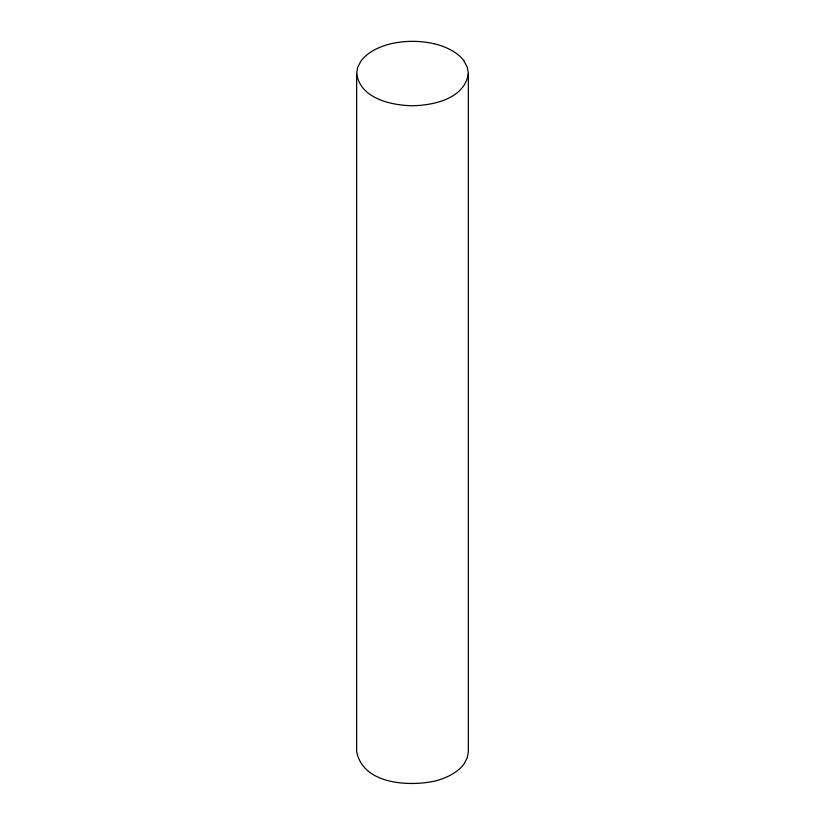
<?xml version="1.0" encoding="UTF-8"?>
<svg xmlns="http://www.w3.org/2000/svg" width="825" height="825" viewBox="0 0 825 825"><rect width="100%" height="100%" fill="white"/><g stroke="black" fill="none" stroke-linecap="round" stroke-linejoin="round"><path stroke-width="1.24" d="M464.114 61.163L467.29 67.217L468.363 73.508L468.363 751.493L467.29 757.783L464.114 763.837A55.956 32.309 0 0 1 433.878 781.296C407.715 786.637 362.907 784.039 356.637 751.493L356.637 73.508L357.71 67.217L360.886 61.163A55.956 32.309 0 0 1 391.122 43.704C405.168 40.559 419.832 40.559 433.888 43.704M468.363 73.508C464.753 98.608 433.826 105.332 412.5 105.755C391.174 105.332 360.247 98.608 356.637 73.508M434.022 43.704A55.956 32.309 0 0 1 464.258 61.163"/></g></svg>
